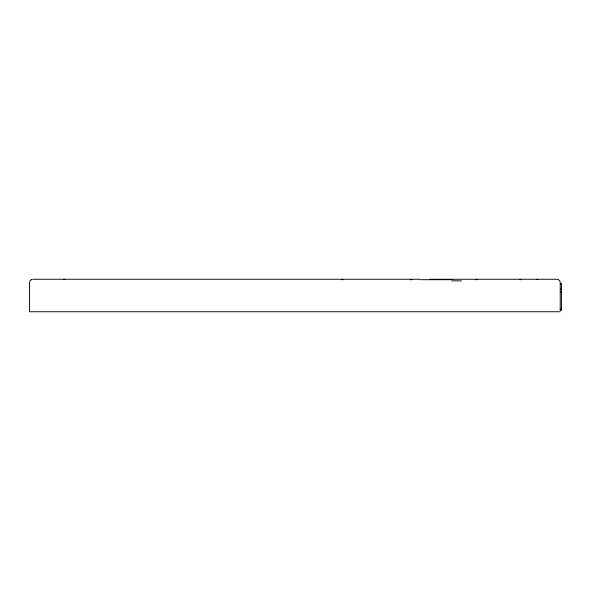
<?xml version="1.0" encoding="UTF-8"?>
<svg xmlns="http://www.w3.org/2000/svg" width="591" height="591" viewBox="0 0 591 591"><rect width="100%" height="100%" fill="white"/><g stroke="black" fill="none" stroke-linecap="round" stroke-linejoin="round"><path stroke-width="0.89" d="M31.183 279.691L29.986 280.88L29.55 282.505L29.55 311.745L560.231 311.745M537.263 279.358L536.694 279.646L537.899 279.255M32.823 279.255L420.031 279.255M429.701 279.255L556.981 279.255L558.606 279.691L559.795 280.88L560.231 282.505M31.293 279.691L32.062 279.691M341.347 279.691L343.009 279.691M410.257 279.691L411.934 279.691M420.726 279.691L452.802 279.691M475.341 279.691L477.188 279.691M519.954 279.691L520.944 279.691M451.849 280.88L461.505 280.88M560.231 283.65L561.45 283.65M560.231 283.843L561.45 283.843M560.231 289.265L561.45 289.265M561.45 292.235L560.231 292.235L560.231 309.972L561.45 309.972L561.45 283.421L560.231 283.421L560.231 291.917M560.231 309.174L561.45 309.174M560.231 309.662L561.45 309.625M560.231 309.943L561.45 309.943M63.71 279.255L64.914 279.646"/></g></svg>
